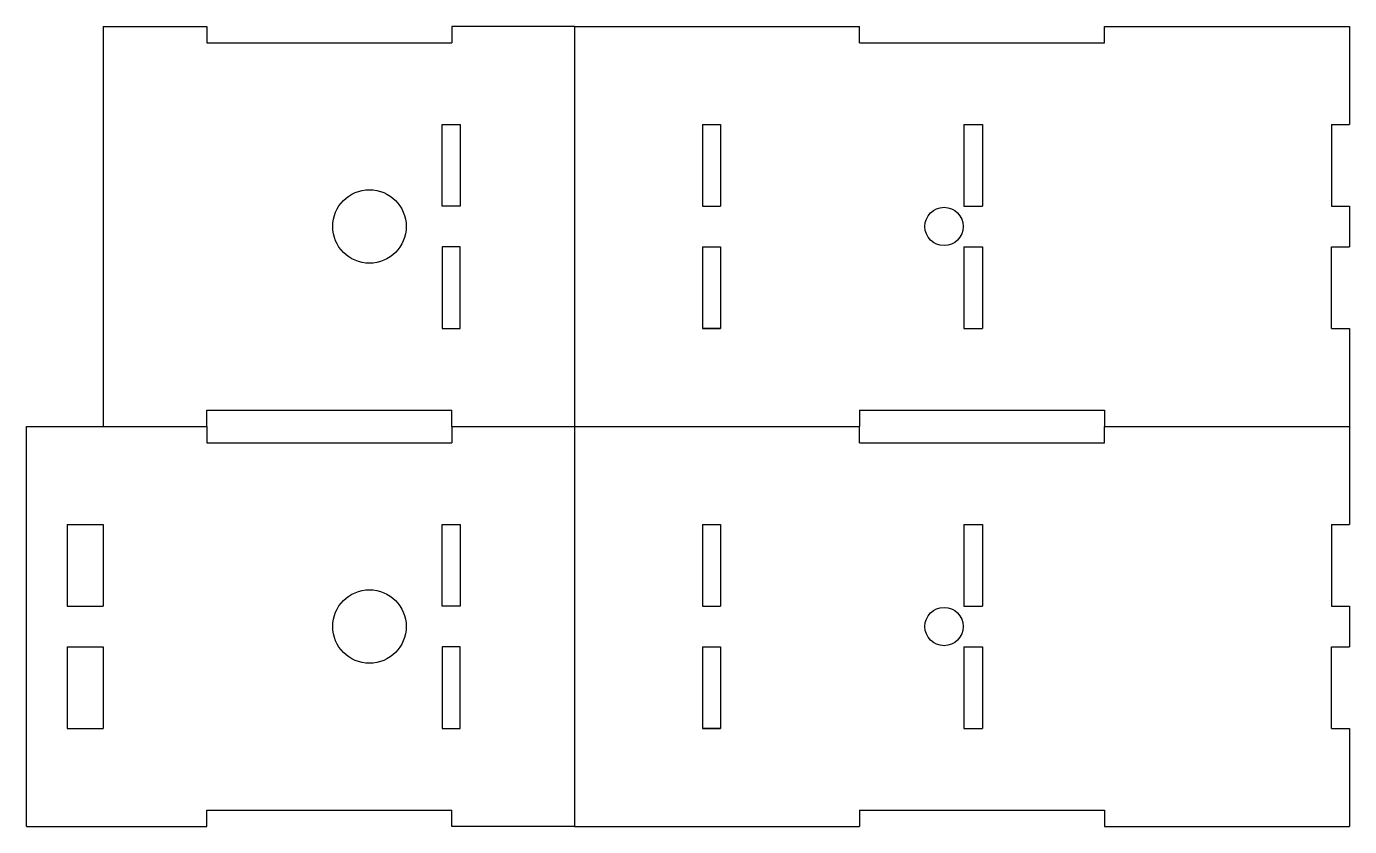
# Model space of a CAD drawing. Header units: millimetres. Extents: x 2184 to 2346, y 1363 to 1461.
import ezdxf

# ---------------------------------------------------------------- set-up
doc = ezdxf.new("R2010")
doc.units = ezdxf.units.MM
doc.layers.add('1mm轻木', color=4, linetype='Continuous')

msp = doc.modelspace()

# ---------------------------------------------------------------- linework, layer by layer
at = {"layer": '1mm轻木'}
for p, q in [((2193.47, 1461.02), (2193.47, 1412.02)), ((2193.47, 1461.02), (2206.17, 1461.02)), ((2206.17, 1461.02), (2206.17, 1459.02)), ((2251.17, 1461.02), (2236.17, 1461.02)), ((2236.17, 1461.02), (2236.17, 1459.02)), ((2251.17, 1461.02), (2286.09, 1461.02)), ((2251.17, 1461.02), (2251.17, 1412.02)), ((2286.09, 1459.02), (2286.09, 1461.02)), ((2316.09, 1461.02), (2346.09, 1461.02)), ((2316.09, 1459.02), (2316.09, 1461.02)), ((2346.09, 1461.02), (2346.09, 1449.02)), ((2206.17, 1459.02), (2236.17, 1459.02)), ((2286.09, 1459.02), (2316.09, 1459.02)), ((2266.84, 1449.02), (2266.84, 1439.02)), ((2266.84, 1449.02), (2269.04, 1449.02)), ((2269.04, 1449.02), (2269.04, 1439.02)), ((2298.84, 1449.02), (2298.84, 1439.02)), ((2298.84, 1449.02), (2301.14, 1449.02)), ((2301.14, 1449.02), (2301.14, 1439.02)), ((2343.89, 1449.02), (2346.09, 1449.02)), ((2343.89, 1449.02), (2343.89, 1439.02)), ((2266.84, 1439.02), (2269.04, 1439.02)), ((2298.84, 1439.02), (2301.14, 1439.02)), ((2343.89, 1439.02), (2346.09, 1439.02)), ((2346.09, 1439.02), (2346.09, 1434.02)), ((2266.84, 1434.02), (2269.04, 1434.02)), ((2266.84, 1434.02), (2266.84, 1424.02)), ((2269.04, 1434.02), (2269.04, 1424.02)), ((2298.84, 1434.02), (2301.14, 1434.02)), ((2298.84, 1434.02), (2301.14, 1434.02)), ((2298.84, 1434.02), (2298.84, 1424.02)), ((2301.14, 1434.02), (2301.14, 1424.02)), ((2343.89, 1434.02), (2346.09, 1434.02)), ((2343.89, 1434.02), (2346.09, 1434.02)), ((2343.89, 1424.02), (2343.89, 1434.02)), ((2266.84, 1424.02), (2269.04, 1424.02)), ((2269.04, 1424.02), (2266.84, 1424.02)), ((2266.84, 1424.02), (2269.04, 1424.02)), ((2298.84, 1424.02), (2301.14, 1424.02)), ((2343.89, 1424.02), (2346.09, 1424.02)), ((2343.89, 1424.02), (2346.09, 1424.02)), ((2346.09, 1424.02), (2346.09, 1412.02)), ((2206.17, 1414.02), (2236.17, 1414.02)), ((2206.17, 1412.02), (2206.17, 1414.02)), ((2236.17, 1412.02), (2236.17, 1414.02)), ((2286.09, 1414.02), (2316.09, 1414.02)), ((2286.09, 1414.02), (2286.09, 1412.02)), ((2316.09, 1414.02), (2316.09, 1412.02)), ((2184.07, 1363.02), (2184.07, 1412.02)), ((2184.07, 1412.02), (2193.47, 1412.02)), ((2193.47, 1412.02), (2206.17, 1412.02)), ((2206.17, 1412.02), (2206.17, 1410.02)), ((2236.17, 1412.02), (2251.17, 1412.02)), ((2236.17, 1412.02), (2236.17, 1410.02)), ((2251.17, 1412.02), (2286.09, 1412.02)), ((2251.17, 1412.02), (2251.17, 1363.02)), ((2286.09, 1410.02), (2286.09, 1412.02)), ((2316.09, 1412.02), (2346.09, 1412.02)), ((2316.09, 1410.02), (2316.09, 1412.02)), ((2346.09, 1412.02), (2346.09, 1400.02)), ((2206.17, 1410.02), (2236.17, 1410.02)), ((2286.09, 1410.02), (2316.09, 1410.02)), ((2189.07, 1400.02), (2193.47, 1400.02)), ((2189.07, 1400.02), (2189.07, 1390.02)), ((2193.47, 1400.02), (2193.47, 1390.02)), ((2266.84, 1400.02), (2266.84, 1390.02)), ((2266.84, 1400.02), (2269.04, 1400.02)), ((2269.04, 1400.02), (2269.04, 1390.02)), ((2298.84, 1400.02), (2298.84, 1390.02)), ((2298.84, 1400.02), (2301.14, 1400.02)), ((2301.14, 1400.02), (2301.14, 1390.02)), ((2343.89, 1400.02), (2346.09, 1400.02)), ((2343.89, 1400.02), (2343.89, 1390.02)), ((2189.07, 1390.02), (2193.47, 1390.02)), ((2266.84, 1390.02), (2269.04, 1390.02)), ((2298.84, 1390.02), (2301.14, 1390.02)), ((2343.89, 1390.02), (2346.09, 1390.02)), ((2346.09, 1390.02), (2346.09, 1385.02)), ((2189.07, 1385.02), (2193.47, 1385.02)), ((2189.07, 1385.02), (2189.07, 1375.02)), ((2193.47, 1385.02), (2193.47, 1375.02)), ((2266.84, 1385.02), (2269.04, 1385.02)), ((2266.84, 1385.02), (2266.84, 1375.02)), ((2269.04, 1385.02), (2269.04, 1375.02)), ((2298.84, 1385.02), (2301.14, 1385.02)), ((2298.84, 1385.02), (2301.14, 1385.02)), ((2298.84, 1385.02), (2298.84, 1375.02)), ((2301.14, 1385.02), (2301.14, 1375.02)), ((2343.89, 1385.02), (2346.09, 1385.02)), ((2343.89, 1385.02), (2346.09, 1385.02)), ((2343.89, 1375.02), (2343.89, 1385.02)), ((2189.07, 1375.02), (2193.47, 1375.02)), ((2266.84, 1375.02), (2269.04, 1375.02)), ((2269.04, 1375.02), (2266.84, 1375.02)), ((2266.84, 1375.02), (2269.04, 1375.02)), ((2298.84, 1375.02), (2301.14, 1375.02)), ((2343.89, 1375.02), (2346.09, 1375.02)), ((2343.89, 1375.02), (2346.09, 1375.02)), ((2346.09, 1375.02), (2346.09, 1363.02)), ((2206.17, 1365.02), (2236.17, 1365.02)), ((2206.17, 1363.02), (2206.17, 1365.02)), ((2236.17, 1363.02), (2236.17, 1365.02)), ((2286.09, 1365.02), (2316.09, 1365.02)), ((2286.09, 1365.02), (2286.09, 1363.02)), ((2316.09, 1365.02), (2316.09, 1363.02)), ((2184.07, 1363.02), (2193.47, 1363.02)), ((2193.47, 1363.02), (2206.17, 1363.02)), ((2251.17, 1363.02), (2236.17, 1363.02)), ((2251.17, 1363.02), (2286.09, 1363.02)), ((2316.09, 1363.02), (2346.09, 1363.02))]:
    msp.add_line(p, q, dxfattribs=at)
for points in [[(2234.99, 1449.02), (2237.19, 1449.02), (2237.19, 1439.02), (2234.99, 1439.02)], [(2234.99, 1424.02), (2237.19, 1424.02), (2237.19, 1434.02), (2234.99, 1434.02)], [(2234.99, 1400.02), (2237.19, 1400.02), (2237.19, 1390.02), (2234.99, 1390.02)], [(2234.99, 1375.02), (2237.19, 1375.02), (2237.19, 1385.02), (2234.99, 1385.02)]]:
    msp.add_lwpolyline(points, close=True, dxfattribs=at)
for centre, radius in [((2226.07, 1436.52), 4.5), ((2296.44, 1436.52), 2.35), ((2226.07, 1387.52), 4.5), ((2296.44, 1387.52), 2.35)]:
    msp.add_circle(centre, radius, dxfattribs=at)

doc.saveas('drawing.dxf')
